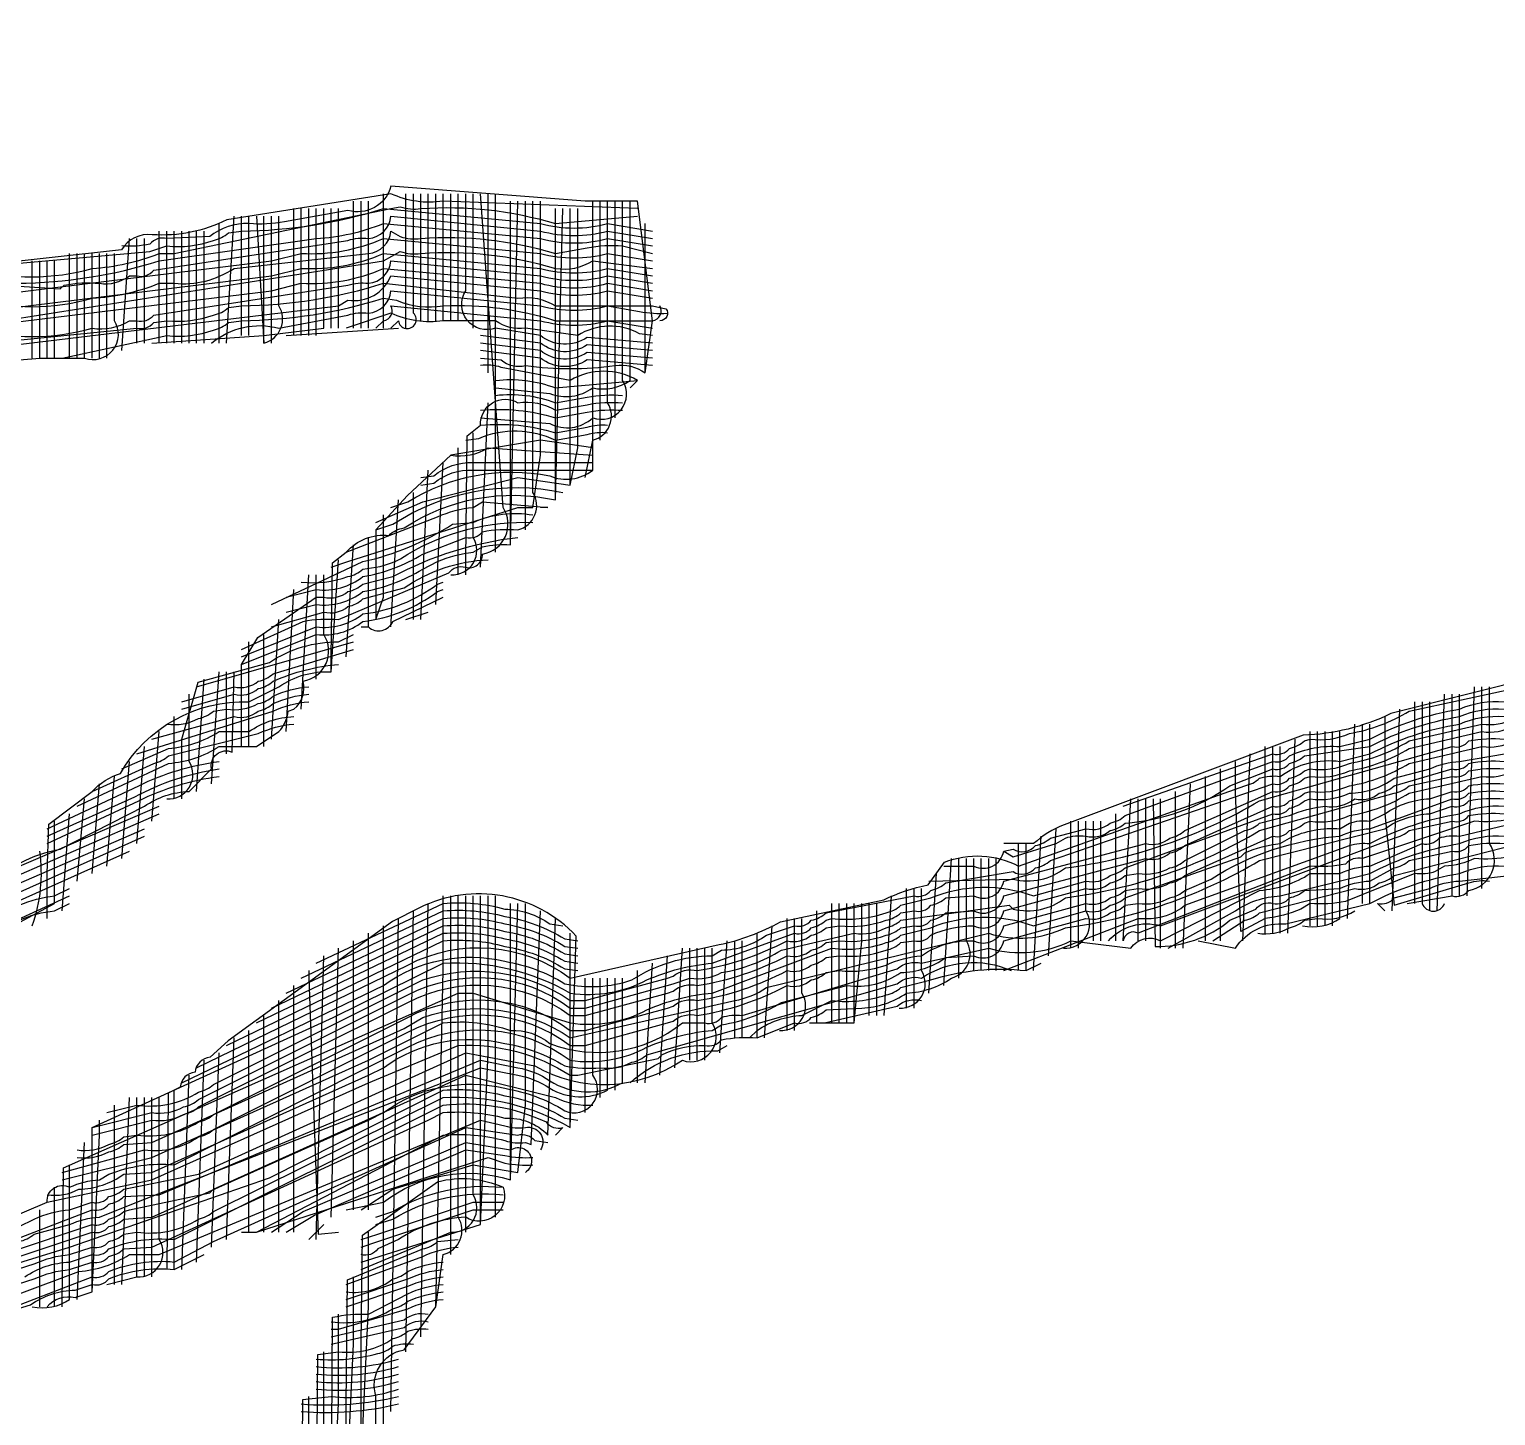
# Model space of a CAD drawing. Header units: millimetres. Extents: x 127 to 2034, y 513 to 812.
# Drawn here: x 1884.993 to 1888.917, y 528.279 to 531.99 of the extents above; entities that cross this region are included whole.
import ezdxf

# ---------------------------------------------------------------- set-up
doc = ezdxf.new("R2010")
doc.units = ezdxf.units.MM

# ---------------------------------------------------------------- blocks, each defined once
blk = doc.blocks.new('slj1')
at = {"color": 7, "linetype": 'Continuous'}
for points in [[(7.31, 3.56), (7.1375, 3.5225, -0.113888), (7.11, 3.52), (7.01, 3.47), (7, 3.3), (7, 3.15, 0.182154), (7.13, 3.15, -0.293702), (7.1525, 3.1425, 0.144489), (7.32, 3.13, 0.136088), (7.4025, 3.1575), (7.43, 3.16, 0.535184), (7.44, 3.18), (7.48, 3.17), (7.99, 3.25), (8.0125, 3.2625, 0.113888), (8.04, 3.26, -0.091812), (8.22, 3.24, 0.182402), (8.27, 3.25), (8.35, 3.24)], [(7.44, 3.2, 0.140996), (7.6, 3.2, 0.080249), (7.69, 3.22), (7.71, 3.22, 0.173863), (7.79, 3.24), (7.97, 3.26, 0.365513), (8, 3.29), (8.0125, 3.2825, 0.113888), (8.04, 3.28, -0.091812), (8.22, 3.26), (8.2625, 3.2675, -0.071068), (8.31, 3.27), (8.35, 3.26)], [(8.33, 3.32), (8.07, 3.33, -0.148998), (8, 3.34), (7.7806, 3.3051, -0.134134), (7.6806, 3.2851, 0.291784), (7.6394, 3.2649), (7.4375, 3.2425), (7.2325, 3.2025), (7.17, 3.22, -0.293702), (7.1475, 3.2275, 0.071068), (7.1, 3.23), (7.18, 3.21, 0.101873), (7.22, 3.2), (7.35, 3.2, -0.217668), (7.4525, 3.2225, 0.071068), (7.5, 3.22, 0.073187), (7.69, 3.25), (7.9, 3.28, 0.080249), (7.99, 3.3), (8.2, 3.28, 0.133054), (8.29, 3.28), (8.35, 3.27)], [(8.12, 3.12), (8.1475, 3.1175, 0.24085), (8.18, 3.11, 0.068902), (8.3, 3.11, -0.20335), (8.34, 3.1), (8.35, 3.17), (8.33, 3.33), (8.26, 3.33), (8, 3.35, -0.423335), (7.9425, 3.3175), (7.8575, 3.3025, -0.071068), (7.81, 3.3, 0.185996), (7.7575, 3.2825), (7.7, 3.28, 0.293702), (7.6775, 3.2725, -0.071068), (7.64, 3.27)], [(7.8, 2.73), (7.8825, 2.7675, -0.071068), (7.93, 2.77), (8.0775, 2.8325, -0.312376), (8.1, 2.84, 0.504798), (8.1225, 2.8575, 0.542165), (8.15, 2.92), (8.12, 3.34)], [(8, 3.16), (8.01, 3.17, 1.432919), (8.03, 3.18), (8.03, 3.34)], [(8.35, 3.14), (8.2625, 3.1475, -0.328126), (8.2, 3.15), (8.14, 3.16, -0.716283), (8.1, 3.21), (8.1, 3.34)], [(6.98, 3.2), (7.14, 3.21, 0.101873), (7.18, 3.2), (7.21, 3.19, -0.293702), (7.2325, 3.1825, 0.239566), (7.29, 3.19), (7.3, 3.19), (7.4375, 3.2225), (7.44, 3.24, 0.140996), (7.6, 3.24, 0.080249), (7.69, 3.26), (7.71, 3.26), (8, 3.32), (8.0125, 3.3225, 0.113888), (8.04, 3.32, -0.091812), (8.22, 3.3), (8.33, 3.31)], [(7.08, 3.09), (7.08, 3.18, 0.505171), (7.06, 3.22), (7.0825, 3.2375), (7.1525, 3.2425), (7.1912, 3.2247, 0.236949), (7.4012, 3.2453), (7.4525, 3.2425), (7.6775, 3.2625), (7.7, 3.27, 0.113888), (7.7625, 3.2775, 0.133918), (7.7825, 3.2875), (7.8, 3.29, 0.073187), (7.99, 3.32), (8.2, 3.3, 0.133054), (8.29, 3.3), (8.35, 3.29)], [(7.86, 2.8), (7.9, 2.81, 0.200551), (7.9625, 2.8275, 0.098524), (8.0425, 2.8575), (8.1, 2.88, 0.293702), (8.1225, 2.8875, -0.071068), (8.17, 2.89, 0.506738), (8.19, 2.94), (8.19, 3.33)], [(7.86, 2.78), (7.9, 2.79, 0.200551), (7.9625, 2.8075, 0.098524), (8.0425, 2.8375), (8.0625, 2.8475, -0.083886), (8.11, 2.86), (8.1225, 2.8675, -0.071068), (8.16, 2.87), (8.17, 3.33)], [(7.92, 2.7), (7.92, 2.72), (7.922, 2.846), (7.94, 2.86, -0.24397), (7.9975, 2.8825, -0.171293), (8.0175, 2.8925, -0.204136), (8.22, 2.93), (8.23, 3.32)], [(8, 2.92), (8.0225, 2.9275, -0.189125), (8.2125, 2.9625, 0.280069), (8.27, 2.97), (8.27, 3.33)], [(8.12, 3.04), (8.2125, 3.0325, 0.320591), (8.27, 3.04, 0.716283), (8.31, 3.09), (8.31, 3.33)], [(8.14, 3.08), (8.2125, 3.0725, 0.252577), (8.27, 3.08, 0.205258), (8.32, 3.09), (8.32, 3.33)], [(8.26, 2.96), (8.27, 3.01, 0.506738), (8.29, 3.06), (8.29, 3.33)], [(6.98, 3.18), (7.1475, 3.1875, 0.1732), (7.37, 3.18, -0.141676), (7.43, 3.2, 0.535184), (7.44, 3.22), (7.5575, 3.2125), (7.5625, 3.2175, -0.071068), (7.61, 3.22, 0.20335), (7.65, 3.23), (7.66, 3.23, 0.293702), (7.6825, 3.2375), (7.9425, 3.2775, -0.113888), (7.97, 3.28, 0.365513), (8, 3.31), (8.2, 3.29, 0.133054), (8.29, 3.29), (8.35, 3.28)], [(7.82, 3.31), (7.83, 3.14, 0.506738), (7.85, 3.19), (7.85, 3.31)], [(6.98, 3.19), (7.1025, 3.1975, -0.342957), (7.16, 3.19), (7.1875, 3.1875, 0.194524), (7.31, 3.18, 0.136717), (7.41, 3.21), (7.4525, 3.2025), (7.84, 3.25), (7.88, 3.26, 0.11832), (7.99, 3.28), (8.2, 3.26, 0.133054), (8.29, 3.26), (8.35, 3.25)], [(6.98, 3.17), (7.1025, 3.1775, -0.396886), (7.16, 3.17), (7.1875, 3.1675, 0.194524), (7.31, 3.16, 0.136717), (7.41, 3.19), (7.4525, 3.1825), (7.84, 3.23), (7.88, 3.24, 0.11832), (7.99, 3.26), (8.2, 3.24, 0.133054), (8.29, 3.24), (8.35, 3.23)], [(7.15, 3.27), (7.0425, 3.2375), (7.03, 3.22), (7.04, 3.21), (7.05, 3.11), (7.07, 3.11, -0.14078), (7.24, 3.09), (7.29, 3.1), (7.53, 3.12), (7.59, 3.12, 0.716283), (7.63, 3.17), (7.63, 3.26)], [(7, 3.15), (7.1025, 3.1575, -0.266957), (7.16, 3.15), (7.1875, 3.1475, 0.194524), (7.31, 3.14, 0.136717), (7.41, 3.17), (7.4525, 3.1625), (7.84, 3.21), (7.88, 3.22, 0.11832), (7.99, 3.24), (8.2, 3.22, 0.133054), (8.29, 3.22), (8.35, 3.21)], [(7.02, 3.12), (7.14, 3.13, 0.176262), (7.37, 3.12, -0.141676), (7.43, 3.14, 0.535184), (7.44, 3.16, 0.140996), (7.6, 3.16, 0.182402), (7.65, 3.17), (7.66, 3.17, 0.293702), (7.6825, 3.1775), (7.9425, 3.2175, -0.113888), (7.97, 3.22, 0.365513), (8, 3.25), (8.2, 3.23, 0.133054), (8.29, 3.23), (8.35, 3.22)], [(7.02, 3.13), (7.0975, 3.1325, -0.328126), (7.16, 3.13), (7.1875, 3.1275, 0.119443), (7.32, 3.12, 0.136088), (7.4025, 3.1475, -0.247), (7.46, 3.14), (7.66, 3.16, 0.293702), (7.6825, 3.1675), (7.7, 3.17, 0.113888), (7.7625, 3.1775, 0.133918), (7.7825, 3.1875), (7.8, 3.19, 0.073187), (7.99, 3.22), (8.17, 3.2, -0.182402), (8.22, 3.19), (8.35, 3.19), (8.368, 3.186, -0.641698), (8.36, 3.17)], [(7.36, 3.09), (7.41, 3.12, 0.576553), (7.44, 3.14), (7.4525, 3.1325), (7.93, 3.19), (7.9425, 3.1975, 0.347841), (8, 3.23), (8.2, 3.21, 0.133054), (8.29, 3.21), (8.35, 3.2)], [(7.56, 3.12), (7.7, 3.15, 0.113888), (7.7625, 3.1575, 0.133918), (7.7825, 3.1675), (7.8, 3.17, 0.073187), (7.99, 3.2), (8.0075, 3.1975, 0.150256), (8.07, 3.19, -0.088857), (8.22, 3.17), (8.35, 3.17, 0.535184), (8.36, 3.19)], [(7.76, 3.14, -0.243844), (7.85, 3.16), (7.9425, 3.1775, -0.113888), (7.97, 3.18, 0.365513), (8, 3.21), (8.2, 3.19, 0.133054), (8.29, 3.19), (8.3325, 3.1825, 0.071068), (8.37, 3.18)], [(8.35, 3.15), (8.3325, 3.1525, 0.277542), (8.25, 3.15), (8.18, 3.16, -0.20335), (8.14, 3.17), (8.07, 3.17, -0.148998), (8, 3.18), (7.94, 3.16)], [(7.98, 3.16), (7.99, 3.17, 0.535184), (8, 3.19), (8.2, 3.17, 0.133054), (8.29, 3.17), (8.35, 3.16)], [(8.35, 3.13), (8.2625, 3.1375, -0.328126), (8.2, 3.14), (8.12, 3.15)], [(8.35, 3.12), (8.2625, 3.1275, -0.328126), (8.2, 3.13), (8.12, 3.14)], [(8.35, 3.11), (8.2625, 3.1175, -0.328126), (8.2, 3.12), (8.12, 3.13)], [(8.32, 3.08), (8.33, 3.09, 0.274368), (8.24, 3.09), (8.1475, 3.1075, 0.113888), (8.12, 3.11)], [(8.14, 3.09, -0.123106), (8.22, 3.08), (8.33, 3.09)], [(8.1, 2.83), (8.1, 2.85), (8.102, 3.016), (8.12, 3.03, -0.606889), (8.17, 3.06, -0.182402), (8.22, 3.05), (8.2625, 3.0575, -0.071068), (8.31, 3.06)], [(8.14, 3.07, -0.123106), (8.22, 3.06), (8.2625, 3.0675, -0.071068), (8.31, 3.07)], [(8.12, 3.05, -0.09902), (8.22, 3.04), (8.2625, 3.0475, -0.071068), (8.31, 3.05)], [(8.1, 3.01), (8.1175, 3.0125, -0.218427), (8.22, 3.01), (8.2625, 3.0175, -0.113888), (8.29, 3.02)], [(8.12, 3.03, -0.09902), (8.22, 3.02), (8.2625, 3.0275, -0.113888), (8.29, 3.03)], [(8.08, 2.83, 0.611936), (8.11, 2.88), (8.11, 3.02)], [(8.08, 2.99, 0.182402), (8.13, 3), (8.27, 2.99)], [(8.04, 2.96), (8.0575, 2.9625, -0.187601), (8.11, 2.98), (8.27, 2.98)], [(8.04, 2.95), (8.0575, 2.9525, -0.187601), (8.11, 2.97), (8.27, 2.97)], [(7.98, 2.89), (8.0025, 2.8975, -0.200068), (8.23, 2.94)], [(7.94, 2.86), (8.0625, 2.9075, -0.083886), (8.11, 2.92), (8.1225, 2.9275), (8.21, 2.92), (8.2, 2.92)], [(7.84, 2.79), (7.9625, 2.8475, 0.087727), (8.0825, 2.8975), (8.11, 2.9, -0.149404), (8.19, 2.91)], [(7.88, 2.82, 0.113888), (7.9425, 2.8275, 0.133918), (7.9625, 2.8375), (7.98, 2.84, 0.110918), (8.0225, 2.8575, -0.143957), (8.19, 2.9)], [(7.8, 2.6), (7.8, 2.71), (7.822, 2.746), (7.9, 2.8), (7.91, 2.8, 0.24085), (7.9425, 2.8075, 0.133918), (7.9625, 2.8175), (8.0025, 2.8275, -0.093655), (8.17, 2.88)], [(7.54, 2.37), (7.54, 2.43), (7.542, 2.496), (7.6, 2.54, -0.123106), (7.638, 2.564, -0.277717), (7.81, 2.66), (7.85, 2.68, -0.165075), (7.92, 2.7), (7.93, 2.85)], [(7.84, 2.76), (7.91, 2.78, 0.24085), (7.9425, 2.7875, 0.133918), (7.9625, 2.7975), (8.0175, 2.8125, -0.139064), (8.13, 2.85)], [(7.58, 2.52), (7.7025, 2.5775, 0.1271), (7.77, 2.6), (7.81, 2.6), (7.82, 2.6), (7.85, 2.62, 0.163923), (7.8625, 2.6475), (7.87, 2.65, 0.291947), (7.8825, 2.6875, 0.542165), (7.91, 2.75), (7.91, 2.83)], [(8.96, 2.34, -0.285009), (9.03, 2.36), (9.3425, 2.4775, 0.133918), (9.3625, 2.4875), (9.42, 2.5, 0.293702), (9.4425, 2.5075, -0.071068), (9.49, 2.51)], [(9.5388, 2.6947), (9.338, 2.644, -0.104753), (9.2208, 2.6151), (8.9008, 2.4951, 0.093661), (8.86, 2.47), (8.82, 2.47)], [(8.98, 2.52), (9.18, 2.59, 0.293702), (9.2025, 2.5975, 0.133918), (9.2225, 2.6075), (9.23, 2.61, 0.142225), (9.2825, 2.6175, 0.098524), (9.3625, 2.6475), (9.5025, 2.6775, -0.113888), (9.53, 2.68), (9.6, 2.71, 0.293702), (9.6225, 2.7175, -0.071068), (9.67, 2.72), (9.7175, 2.7325, -0.187601), (9.77, 2.75), (9.8, 2.76, 0.293702), (9.8225, 2.7675, -0.113888), (9.85, 2.77), (9.9175, 2.7925, -0.24085), (9.95, 2.8), (9.9625, 2.8075, -0.113888), (9.99, 2.81, -0.141676), (10.05, 2.83)], [(9.1, 2.34), (9.1425, 2.3675, 0.133918), (9.1625, 2.3775), (9.29, 2.41, 0.24085), (9.3225, 2.4175, 0.133918), (9.3425, 2.4275), (9.51, 2.47, 0.24085), (9.5425, 2.4775, 0.133918), (9.5625, 2.4875), (9.69, 2.52, 0.24085), (9.7225, 2.5275, 0.133918), (9.7425, 2.5375), (9.98, 2.6, 0.293702), (10.0025, 2.6075, 0.133918), (10.0225, 2.6175, 0.400658), (10.04, 2.67), (10.04, 2.84)], [(7.56, 2.02), (7.68, 2.05), (7.97, 2.18), (8.07, 2.23, -0.113888), (8.16, 2.22, -0.185996), (8.2125, 2.2025, 0.265237), (8.39, 2.23), (8.42, 2.23, 0.293702), (8.4425, 2.2375, -0.113888), (8.47, 2.24), (8.6775, 2.3025, -0.24085), (8.71, 2.31), (8.8, 2.33, 0.18681), (8.91, 2.34), (8.99, 2.33, -0.377348), (9.03, 2.34), (9.1625, 2.4075, 0.1271), (9.23, 2.43), (9.27, 2.43, -0.101873), (9.31, 2.44), (9.38, 2.47, 0.293702), (9.4025, 2.4775, -0.113888), (9.43, 2.48), (9.5025, 2.4975, -0.113888)], [(7.8, 2.72), (7.9, 2.76, 0.200551), (7.9625, 2.7775, 0.133598), (8.0625, 2.8175), (8.07, 2.82)], [(7.8, 2.71), (7.9, 2.75, 0.200551), (7.9625, 2.7675, 0.133598), (8.0625, 2.8075), (8.07, 2.81)], [(8.74, 2.44), (8.78, 2.44, 0.505171), (8.82, 2.46), (8.8325, 2.4525), (8.89, 2.47), (8.9025, 2.4775, -0.113888), (8.93, 2.48, 0.24085), (8.9625, 2.4875, 0.133918), (8.9825, 2.4975, 0.136365), (9.1225, 2.5475), (9.18, 2.57, 0.293702), (9.2025, 2.5775, 0.133918), (9.2225, 2.5875), (9.31, 2.6, -0.081967), (9.43, 2.64, -0.128288), (9.49, 2.65)], [(8.82, 2.46), (8.8325, 2.4625, 0.364842), (8.8625, 2.4675, 0.133918), (8.8825, 2.4775), (8.93, 2.49, 0.24085), (8.9625, 2.4975, 0.133918), (8.9825, 2.5075), (9.18, 2.58, 0.293702), (9.2025, 2.5875, -0.128288), (9.27, 2.6), (9.31, 2.61, -0.081967), (9.43, 2.65, -0.128288), (9.49, 2.66)], [(7.72, 2.15), (7.99, 2.28, -0.220895), (8.1525, 2.3125, -0.098524), (8.2325, 2.2825, 0.134024), (8.3225, 2.2875, -0.143493), (8.43, 2.32), (8.4425, 2.3275, 0.150368), (8.5025, 2.3475), (8.54, 2.36, 0.293702), (8.5625, 2.3675, 0.133918), (8.5825, 2.3775), (8.7, 2.4, 0.293702), (8.7225, 2.4075, 0.133918), (8.7425, 2.4175), (8.8325, 2.4325, 0.364842), (8.8625, 2.4375, 0.133918), (8.8825, 2.4475), (9.18, 2.55, 0.293702), (9.2025, 2.5575, 0.133918), (9.2225, 2.5675), (9.23, 2.57, 0.142225), (9.2825, 2.5775, 0.098524), (9.3625, 2.6075), (9.46, 2.63, 0.162278), (9.5025, 2.6375, 0.150368)], [(7.74, 2.17), (8.0225, 2.3075, -0.288097), (8.24, 2.29), (8.4392, 2.3349, 0.076464), (8.5212, 2.3653), (8.6594, 2.3949, -0.063013), (8.7188, 2.4147), (8.7406, 2.4451, -0.216718), (8.84, 2.44), (9.1425, 2.5475, 0.133918), (9.1625, 2.5575, -0.113888), (9.19, 2.56, -0.197586), (9.27, 2.58), (9.31, 2.59, -0.081967), (9.43, 2.63, -0.128288), (9.49, 2.64)], [(7.96, 2.76), (7.97, 2.76, 0.515057), (8.0025, 2.7675), (8.07, 2.8)], [(7.6, 1.87), (7.6, 2.09), (7.9225, 2.2375), (8.07, 2.31, -0.145951), (8.24, 2.27, 0.160133), (8.3425, 2.2875, -0.082673), (8.43, 2.31), (8.54, 2.35, 0.293702), (8.5625, 2.3575, 0.133918), (8.5825, 2.3675), (8.59, 2.37, 0.113888), (8.6625, 2.3775, 0.133918), (8.6825, 2.3875), (8.7225, 2.3975, -0.187351), (8.86, 2.4), (8.93, 2.42, 0.24085), (8.9625, 2.4275, 0.133918), (8.9825, 2.4375), (9.18, 2.51, 0.293702), (9.2025, 2.5175, 0.133918), (9.2225, 2.5275), (9.23, 2.53, 0.142225), (9.2825, 2.5375, 0.150368), (9.3425, 2.5575), (9.39, 2.57, -0.101873), (9.43, 2.58), (9.49, 2.59, -0.101873)], [(7.62, 2.11), (7.66, 2.12, 0.176819), (7.7425, 2.1375, 0.133918), (7.7625, 2.1475), (8.0425, 2.2875, -0.236701), (8.24, 2.26), (8.26, 2.26), (8.37, 2.29), (8.3775, 2.2925, -0.24085), (8.41, 2.3, 0.081967), (8.53, 2.34, 0.24085), (8.5625, 2.3475, 0.133918), (8.5825, 2.3575), (8.6, 2.36, 0.113888), (8.6625, 2.3675, 0.133918), (8.6825, 2.3775), (8.7, 2.38, 0.293702), (8.7225, 2.3875, 0.133918), (8.7425, 2.3975), (8.78, 2.4, 0.505171), (8.82, 2.42), (9.01, 2.47, 0.24085), (9.0425, 2.4775, 0.133918), (9.0625, 2.4875), (9.18, 2.54, 0.293702), (9.2025, 2.5475, 0.133918), (9.2225, 2.5575), (9.23, 2.56, 0.142225), (9.2825, 2.5675, 0.098524), (9.3625, 2.5975), (9.46, 2.62, 0.162278), (9.5025, 2.6275, 0.150368)], [(8.72, 2.42), (8.8325, 2.4225, 0.228619), (8.9025, 2.4375, 0.1019), (9.1625, 2.5275), (9.42, 2.6, 0.293702), (9.4425, 2.6075, -0.071068), (9.49, 2.61), (9.5775, 2.6425, -0.24085), (9.61, 2.65), (9.6225, 2.6575, -0.071068), (9.67, 2.66), (9.7225, 2.6775, -0.083886), (9.77, 2.69), (9.7825, 2.6975, -0.113888), (9.81, 2.7), (9.85, 2.71, -0.101873), (9.89, 2.72), (9.9025, 2.7275, -0.083886), (9.95, 2.74), (9.98, 2.75, 0.293702), (10.0025, 2.7575, 0.133918), (10.0225, 2.7675), (10.06, 2.76, 0.125644), (10.11, 2.75)], [(7.6, 2.08), (7.68, 2.1, 0.162278), (7.7225, 2.1075, 0.133918), (7.7425, 2.1175), (8.0225, 2.2575, -0.288097), (8.24, 2.24), (8.26, 2.24), (8.37, 2.27), (8.3775, 2.2725, -0.24085), (8.41, 2.28, 0.081967), (8.53, 2.32, 0.24085), (8.5625, 2.3275, 0.133918), (8.5825, 2.3375), (8.6, 2.34, 0.113888), (8.6625, 2.3475, 0.133918), (8.6825, 2.3575), (8.7, 2.36, 0.293702), (8.7225, 2.3675, 0.133918), (8.7425, 2.3775), (8.78, 2.38, 0.505171), (8.82, 2.4), (9.01, 2.45, 0.24085), (9.0425, 2.4575, 0.133918), (9.0625, 2.4675), (9.18, 2.52, 0.293702), (9.2025, 2.5275, 0.133918), (9.2225, 2.5375), (9.23, 2.54, 0.142225), (9.2825, 2.5475, 0.098524), (9.3625, 2.5775), (9.46, 2.6, 0.162278), (9.5025, 2.6075, 0.1271)], [(7.72, 2.53), (7.72, 2.61), (7.742, 2.686), (7.8375, 2.7125, -0.152519), (7.93, 2.74), (7.95, 2.75)], [(7.58, 2.06, 0.162278), (7.6225, 2.0675, 0.133918), (7.6425, 2.0775), (7.66, 2.08, 0.176819), (7.7425, 2.0975, 0.133918), (7.7625, 2.1075), (8.0225, 2.2375, -0.288097), (8.24, 2.22), (8.26, 2.22), (8.37, 2.25), (8.3775, 2.2525, -0.24085), (8.41, 2.26, 0.081967), (8.53, 2.3, 0.24085), (8.5625, 2.3075, 0.133918), (8.5825, 2.3175), (8.6, 2.32, 0.113888), (8.6625, 2.3275, 0.133918), (8.6825, 2.3375), (8.7, 2.34, 0.293702), (8.7225, 2.3475, -0.110696), (8.78, 2.36, 0.505171), (8.82, 2.38), (8.93, 2.41, 0.24085), (8.9625, 2.4175, 0.133918), (8.9825, 2.4275), (9, 2.43, 0.162278), (9.0425, 2.4375, 0.133918), (9.0625, 2.4475), (9.1425, 2.4875, 0.133918), (9.1625, 2.4975), (9.2025, 2.5075, -0.083886), (9.25, 2.52, 0.20335), (9.29, 2.53, 0.24085), (9.3225, 2.5375, 0.133918), (9.3425, 2.5475), (9.42, 2.57, 0.293702), (9.4425, 2.5775, -0.071068), (9.49, 2.58)], [(7.6, 2.09), (7.68, 2.11, 0.162278), (7.7225, 2.1175, 0.133918), (7.7425, 2.1275), (8.0225, 2.2675, -0.288097), (8.24, 2.25), (8.26, 2.25), (8.3775, 2.2825), (8.4, 2.29, 0.162278), (8.4425, 2.2975, 0.098524), (8.5225, 2.3275), (8.62, 2.35, 0.162278), (8.6625, 2.3575, 0.133918), (8.6825, 2.3675), (8.8275, 2.3875), (8.8325, 2.3825, 0.228619), (8.9025, 2.3975, 0.1019), (9.1625, 2.4875), (9.3425, 2.5375, 0.133918), (9.3625, 2.5475), (9.42, 2.56, 0.293702), (9.4425, 2.5675, -0.071068), (9.49, 2.57)], [(7.72, 2.66), (7.79, 2.68, 0.24085), (7.8225, 2.6875, 0.133918), (7.8425, 2.6975), (7.95, 2.73)], [(9.08, 2.34), (9.13, 2.33, -0.281451), (9.1975, 2.3625), (9.31, 2.39, -0.081967), (9.43, 2.43, -0.128288), (9.49, 2.44), (9.5625, 2.4675, 0.133918), (9.5825, 2.4775), (9.6, 2.48, 0.293702), (9.6225, 2.4875, -0.071068), (9.66, 2.49), (9.67, 2.73)], [(9.71, 2.74), (9.71, 2.51, -0.535184), (9.69, 2.5, 0.113888), (9.6175, 2.4925, 0.098524), (9.5375, 2.4625), (9.52, 2.46, 0.293702), (9.4975, 2.4525, -0.071068), (9.45, 2.45, -0.101873), (9.41, 2.44), (9.3975, 2.4325, -0.113888), (9.37, 2.43), (9.2775, 2.3925, -0.071068), (9.23, 2.39), (9.2175, 2.3825, -0.083886), (9.17, 2.37), (9.1375, 2.3525), (9.13, 2.54), (9.13, 2.58)], [(7.56, 2.03), (7.67, 2.06, 0.184416), (7.7425, 2.0775, 0.133918), (7.7625, 2.0875), (8.0225, 2.2175, -0.288097), (8.24, 2.2), (8.26, 2.2), (8.37, 2.23), (8.3775, 2.2325, -0.24085), (8.41, 2.24, 0.081967), (8.53, 2.28, 0.24085), (8.5625, 2.2875, 0.133918), (8.5825, 2.2975), (8.6, 2.3, 0.113888), (8.6625, 2.3075, -0.083886), (8.71, 2.32, -0.165075), (8.78, 2.34, 0.505171), (8.82, 2.36), (8.93, 2.39, 0.24085), (8.9625, 2.3975, 0.133918), (8.9825, 2.4075), (9, 2.41, 0.162278), (9.0425, 2.4175, 0.133918), (9.0625, 2.4275), (9.18, 2.48, 0.293702), (9.2025, 2.4875, 0.133918), (9.2225, 2.4975), (9.23, 2.5, 0.142225), (9.2825, 2.5075, 0.098524), (9.3625, 2.5375), (9.46, 2.56, 0.162278), (9.5025, 2.5675, 0.150368)], [(7.56, 1.85), (7.562, 2.036), (8.09, 2.27), (8.11, 2.27), (8.2325, 2.2325), (8.24, 2.23, 0.160133), (8.3425, 2.2475, -0.082673), (8.43, 2.27), (8.59, 2.33, 0.113888), (8.6625, 2.3375, 0.133918), (8.6825, 2.3475), (8.7225, 2.3575, -0.187351), (8.86, 2.36), (8.93, 2.38, 0.24085), (8.9625, 2.3875, 0.133918), (8.9825, 2.3975), (9.1375, 2.4525), (9.1425, 2.4575, -0.083886), (9.19, 2.47), (9.2025, 2.4775, -0.128288), (9.27, 2.49), (9.2825, 2.4975, -0.113888), (9.31, 2.5), (9.33, 2.51, -0.141676), (9.39, 2.53), (9.42, 2.54, 0.293702), (9.4425, 2.5475, -0.071068), (9.49, 2.55)], [(7.72, 2.65), (7.79, 2.67, 0.24085), (7.8225, 2.6775, 0.133918), (7.8425, 2.6875, -0.082673), (7.93, 2.71)], [(7.342, 1.906), (7.54, 1.99, -0.598932), (7.57, 2.01, -0.101873), (7.61, 2.02), (7.6225, 2.0275, -0.122118), (7.71, 2.04), (8.0225, 2.1975, -0.288097), (8.24, 2.18, 0.160133), (8.3425, 2.1975, -0.082673), (8.43, 2.22), (8.4425, 2.2275, 0.098524), (8.5225, 2.2575), (8.61, 2.28, 0.184416), (8.6825, 2.2975, 0.150368), (8.7425, 2.3175), (8.78, 2.32, 0.505171), (8.82, 2.34), (8.93, 2.37, 0.24085), (8.9625, 2.3775, 0.133918), (8.9825, 2.3875), (9, 2.39, 0.162278), (9.0425, 2.3975, 0.133918), (9.0625, 2.4075), (9.0975, 2.4225, -0.123977), (9.27, 2.48, -0.101873), (9.31, 2.49), (9.42, 2.53, 0.293702), (9.4425, 2.5375, -0.071068), (9.49, 2.54)], [(7.22, 2.14), (7.22, 2.24), (7.302, 2.296), (7.38, 2.35, -0.087559), (7.438, 2.384), (7.46, 2.41, -0.16379), (7.5575, 2.4625), (7.67, 2.52, -0.141676), (7.73, 2.54), (7.76, 2.57, -0.618072), (7.7875, 2.5925), (7.79, 2.7)], [(7.58, 2.05, 0.162278), (7.6225, 2.0575, 0.133918), (7.6425, 2.0675), (7.68, 2.07), (8.0175, 2.2225), (8.0425, 2.2375, -0.236701), (8.24, 2.21), (8.46, 2.26, 0.110918), (8.5025, 2.2775), (8.8, 2.35, 0.19241), (8.9025, 2.3575, 0.1019), (9.1625, 2.4475), (9.33, 2.49, -0.141676), (9.39, 2.51), (9.42, 2.52, 0.293702), (9.4425, 2.5275, -0.071068), (9.49, 2.53)], [(9.33, 2.38), (9.32, 2.39, 0.293702), (9.3425, 2.3975), (9.39, 2.41, -0.101873), (9.43, 2.42), (9.52, 2.43), (9.53, 2.6), (9.53, 2.69)], [(7.68, 2.61), (7.79, 2.64, 0.24085), (7.8225, 2.6475, 0.133918), (7.8425, 2.6575, -0.083886), (7.89, 2.67)], [(7.7, 2.63, 0.162278), (7.7425, 2.6375, 0.133918), (7.7625, 2.6475), (7.78, 2.65, 0.162278), (7.8225, 2.6575, 0.133918), (7.8425, 2.6675, -0.083886), (7.89, 2.68)], [(7.7, 2.53, 0.611936), (7.73, 2.58), (7.73, 2.67)], [(8.82, 2.3), (9, 2.37), (9.01, 2.37, 0.185996), (9.0625, 2.3875), (9.2825, 2.4675, -0.113888), (9.31, 2.47, -0.081967), (9.43, 2.51, -0.128288), (9.49, 2.52), (9.6, 2.56, 0.293702), (9.6225, 2.5675, -0.071068), (9.67, 2.57), (9.76, 2.6, 0.293702), (9.7825, 2.6075, -0.113888), (9.81, 2.61), (9.98, 2.66, 0.293702), (10.0025, 2.6675, 0.133918), (10.0225, 2.6775, -0.283371), (10.0525, 2.6725, -0.133918), (10.0725, 2.6625), (10.09, 2.66)], [(9.36, 2.39), (9.42, 2.4, 0.293702), (9.4425, 2.4075, 0.542165), (9.47, 2.47), (9.47, 2.68)], [(7.66, 2.59), (7.8425, 2.6475, -0.083886), (7.89, 2.66)], [(10.06, 2.64), (10.06, 2.65), (10.0525, 2.6525), (9.9025, 2.6175), (9.88, 2.61, 0.293702), (9.8575, 2.6025, -0.113888), (9.83, 2.6), (9.7375, 2.5725, -0.083886), (9.69, 2.56), (9.6775, 2.5525, -0.071068), (9.63, 2.55), (9.5575, 2.5225, -0.083886), (9.51, 2.51), (9.4975, 2.5025, -0.071068), (9.45, 2.5), (9.3, 2.45, 0.293702), (9.2775, 2.4425, -0.071068), (9.23, 2.44), (9, 2.35, 0.535184), (8.98, 2.34), (8.99, 2.53)], [(9.38, 2.66), (9.38, 2.39, 0.696013), (9.41, 2.39)], [(7.6, 2.54), (7.6825, 2.5775, 0.133918), (7.7025, 2.5875), (7.8225, 2.6175, -0.083886), (7.87, 2.63)], [(7.64, 2.57), (7.7025, 2.5975, 0.1271), (7.77, 2.62), (7.81, 2.62, -0.141676), (7.87, 2.64)], [(9.02, 2.53), (9.0225, 2.3325, 0.181484), (9.1225, 2.3675), (9.1575, 2.3825, -0.312376), (9.18, 2.39, 0.293702), (9.2025, 2.3975, 0.133918), (9.2225, 2.4075), (9.27, 2.41, -0.101873), (9.31, 2.42), (9.3425, 2.4375, 0.133918), (9.3625, 2.4475), (9.42, 2.46, 0.293702), (9.4425, 2.4675, -0.071068), (9.49, 2.47), (9.53, 2.48, -0.07641), (9.71, 2.53), (9.76, 2.55, 0.293702), (9.7825, 2.5575, -0.113888), (9.81, 2.56), (9.9625, 2.6075, 0.150368), (10.0225, 2.6275, -0.113888), (10.05, 2.63)], [(9.04, 2.33), (9.13, 2.38, -0.141676), (9.19, 2.4), (9.31, 2.43, -0.081967), (9.43, 2.47, -0.128288), (9.49, 2.48), (9.6, 2.52, 0.293702), (9.6225, 2.5275, -0.071068), (9.67, 2.53), (9.7225, 2.5475, 0.133918), (9.7425, 2.5575), (9.76, 2.56, 0.293702), (9.7825, 2.5675, -0.113888), (9.81, 2.57), (9.85, 2.58, -0.101873), (9.89, 2.59), (9.9625, 2.6175, -0.113888), (9.99, 2.62), (10.03, 2.64, -1.220827), (10.04, 2.62)], [(9.33, 2.64), (9.33, 2.51), (9.3425, 2.3875), (9.4425, 2.4175, -0.113888), (9.47, 2.42)], [(9.22, 2.36, 0.205258), (9.27, 2.37), (9.27, 2.62)], [(7.54, 2.49), (7.6625, 2.5475, -0.079867), (7.77, 2.58)], [(7.54, 2.48), (7.6575, 2.5325, -0.091936), (7.77, 2.57)], [(7.54, 2.47), (7.6625, 2.5275, -0.079867), (7.77, 2.56)], [(7.1, 2.09), (7.12, 2.16, -0.123106), (7.158, 2.184), (7.16, 2.19, -0.173447), (7.2375, 2.2225, -0.171293), (7.2575, 2.2325), (7.3225, 2.2675), (7.55, 2.39), (7.55, 2.5)], [(8.9, 2.33, 0.611936), (8.93, 2.38), (8.93, 2.5)], [(7.52, 2.36, 0.123106), (7.53, 2.46)], [(7.54, 1.99), (7.68, 2.02), (7.97, 2.15), (8.09, 2.2, -0.155708), (8.24, 2.16), (8.25, 2.16), (8.3575, 2.1825), (8.3625, 2.1875, -0.110696), (8.42, 2.2, 0.293702), (8.4425, 2.2075, -0.071068), (8.49, 2.21), (8.54, 2.23, 0.293702), (8.5625, 2.2375, 0.133918), (8.5825, 2.2475), (8.63, 2.25, 0.141676), (8.69, 2.27, 0.141676), (8.75, 2.29, 0.506738), (8.77, 2.34), (8.77, 2.45)], [(7.3025, 1.8375), (7.5225, 1.9075, -0.083886), (7.57, 1.92), (7.6, 1.93, 0.293702), (7.6225, 1.9375, 0.133918), (7.6425, 1.9475), (7.66, 1.95, 0.176819), (7.7425, 1.9675, 0.133918), (7.7625, 1.9775), (8.07, 2.13, -0.145951), (8.24, 2.09), (8.248, 2.346, 0.33262), (8.038, 2.384), (8.002, 2.366), (7.782, 2.206), (7.758, 2.184, 0.369924), (7.738, 2.164, 0.369924), (7.718, 2.144), (7.702, 2.136), (7.7, 1.9)], [(7.24, 2.26), (7.5025, 2.3875, -0.083886), (7.55, 2.4), (7.57, 2.41)], [(7.96, 1.9), (8.08, 1.95, 0.611936), (8.11, 2), (8.11, 2.4)], [(7.98, 1.68), (7.98, 1.73, -0.453695), (8.0175, 1.7925), (8.06, 1.85), (8.07, 2.3), (8.07, 2.4)], [(8.06, 1.85), (8.07, 1.92, 0.506738), (8.09, 1.97), (8.09, 2.4)], [(8.68, 2.25, 0.611936), (8.71, 2.3), (8.71, 2.41)], [(7.22, 2.23), (7.5025, 2.3675, -0.083886), (7.55, 2.38), (7.57, 2.39)], [(7.82, 1.95), (8.07, 2.08, -0.087559), (8.1525, 2.0725, 0.113888), (8.18, 2.07), (8.1875, 2.0675), (8.2, 2.38)], [(7.88, 2.29), (8.07, 2.38, -0.087559), (8.1525, 2.3725, -0.098524), (8.2325, 2.3425), (8.25, 2.34)], [(7.9, 2.31), (8.07, 2.39, -0.087559), (8.1525, 2.3825, -0.150368), (8.2125, 2.3625), (8.23, 2.36)], [(7.94, 1.98), (7.99, 1.99, -0.246715), (8.16, 2.02), (8.17, 2.39)], [(9.16, 2.35, 0.162278), (9.2025, 2.3575, 0.133918), (9.2225, 2.3675), (9.24, 2.37, 0.182402), (9.29, 2.38)], [(7.3025, 1.8175), (7.5225, 1.8875, -0.083886), (7.57, 1.9), (7.6, 1.91, 0.293702), (7.6225, 1.9175, 0.133918), (7.6425, 1.9275), (7.68, 1.93), (8.05, 2.1), (8.07, 2.11, -0.087559), (8.1525, 2.1025, -0.220738), (8.21, 2.08), (8.22, 2.37)], [(7.84, 2.25), (8.07, 2.36, -0.087559), (8.1525, 2.3525, -0.098524), (8.2325, 2.3225), (8.25, 2.32)], [(7.86, 1.38), (7.86, 1.64, -0.67529), (7.92, 1.68, 0.162278), (7.99, 1.69), (7.99, 2.36)], [(7.86, 2.27), (8.07, 2.37, -0.087559), (8.1525, 2.3625, -0.098524), (8.2325, 2.3325), (8.25, 2.33)], [(8.52, 2.22, 0.611936), (8.55, 2.27), (8.55, 2.37)], [(7.78, 2.2), (8.07, 2.34, -0.087559), (8.1525, 2.3325, -0.098524), (8.2325, 2.3025), (8.25, 2.3)], [(7.82, 2.23), (8.07, 2.35, -0.087559), (8.1525, 2.3425, -0.098524), (8.2325, 2.3125), (8.25, 2.31)], [(7.4, 1.93), (7.43, 1.93, -0.101873), (7.47, 1.94), (7.4825, 1.9475, 0.133918), (7.5025, 1.9575), (7.5225, 1.9675, -0.083886), (7.57, 1.98), (7.6, 1.99, 0.293702), (7.6225, 1.9975, 0.133918), (7.6425, 2.0075), (7.7425, 2.0275), (8.1, 2.19), (8.1925, 2.1725, 0.288471), (8.39, 2.18, 0.716283), (8.43, 2.23), (8.43, 2.33)], [(7.54, 2, 0.162278), (7.5825, 2.0075, 0.150368), (7.6425, 2.0275), (7.68, 2.03), (7.97, 2.16), (7.99, 2.17, -0.220895), (8.1525, 2.2025, -0.098524), (8.2325, 2.1725, 0.071068), (8.28, 2.17, 0.162278), (8.3225, 2.1775, 0.133918), (8.3425, 2.1875), (8.6775, 2.2825, -0.24085), (8.71, 2.29, -0.258979), (8.83, 2.3)], [(8.48, 2.21), (8.49, 2.22, -0.141676), (8.55, 2.24), (8.59, 2.26, 0.113888), (8.6625, 2.2675, 0.133918), (8.6825, 2.2775), (8.7225, 2.2875, -0.108038), (8.85, 2.3), (8.87, 2.31)], [(7.5025, 1.9175), (7.6, 1.95, 0.293702), (7.6225, 1.9575, 0.133918), (7.6425, 1.9675), (7.68, 1.97), (7.97, 2.1), (7.99, 2.11, -0.220895), (8.1525, 2.1425, -0.098524), (8.2325, 2.1125, 0.777618), (8.27, 2.16), (8.27, 2.29)], [(6.84, 1.72), (7.03, 1.78, -0.197586), (7.11, 1.8), (7.18, 1.84, -1.716063), (7.1925, 1.8425, 0.190171), (7.3025, 1.8775), (7.39, 1.9, -0.101873), (7.43, 1.91), (7.4425, 1.9175, 0.150368), (7.5025, 1.9375, 0.133918), (7.5225, 1.9475), (7.57, 1.96, -0.101873), (7.61, 1.97), (7.66, 1.99), (8.12, 2.17), (8.17, 2.16, -0.110918), (8.2125, 2.1425, 0.256767), (8.29, 2.14), (8.29, 2.29)], [(6.84, 1.59), (6.84, 1.71), (6.862, 1.746), (7.058, 1.814, 0.106702), (7.162, 1.856), (7.21, 1.85, 0.24085), (7.2425, 1.8575, 0.133918), (7.2625, 1.8675), (7.2825, 1.8775, -0.083886), (7.33, 1.89), (7.3425, 1.8975, -0.083886), (7.39, 1.91), (7.4425, 1.9275, -0.113888), (7.47, 1.93), (7.6, 1.98, 0.293702), (7.6225, 1.9875, 0.133918), (7.6425, 1.9975), (7.69, 2), (8.12, 2.18), (8.17, 2.17, -0.110918), (8.2125, 2.1525, 0.275552), (8.31, 2.15), (8.31, 2.29)], [(8.58, 2.23), (8.6775, 2.2525, -0.24085), (8.71, 2.26)], [(8.32, 2.15, -0.194895), (8.4375, 2.1925), (8.45, 2.2)], [(6.84, 1.73), (7.08, 1.81, 0.200551), (7.1425, 1.8275, 0.133918), (7.1625, 1.8375), (7.21, 1.83, 0.24085), (7.2425, 1.8375, 0.133918), (7.2625, 1.8475), (7.6, 1.96, 0.293702), (7.6225, 1.9675, 0.133918), (7.6425, 1.9775), (7.65, 1.98), (7.7575, 2.0025), (7.7625, 2.0075), (8.1, 2.16), (8.22, 2.13, 0.125644), (8.27, 2.12)], [(6.28, 1.55), (6.29, 1.55), (7.08, 1.79, 0.200551), (7.1425, 1.8075, 0.133918), (7.1625, 1.8175, -0.364842), (7.1925, 1.8125, 0.190171), (7.3025, 1.8475), (7.57, 1.93), (7.8375, 2.0225), (8.07, 2.14, -0.087559), (8.1525, 2.1325, -0.098524), (8.2325, 2.1025), (8.25, 2.1)], [(7.51, 1.89, -0.141676), (7.57, 1.91), (7.6, 1.92, 0.293702), (7.6225, 1.9275, -0.122118), (7.71, 1.94), (8.07, 2.12, -0.139364), (8.2075, 2.0975, 0.312376), (8.23, 2.09), (8.22, 2.08)], [(7.62, 1.88), (7.66, 1.89, 0.611936), (7.69, 1.94), (7.69, 2.13)], [(7.5025, 1.8675), (7.5825, 1.8975, 0.1271), (7.65, 1.92), (7.69, 1.92), (8.12, 2.1), (8.1525, 2.0925, 0.113888), (8.18, 2.09, -0.671082), (8.2, 2.06)], [(7.54, 1.85, -0.291947), (7.5775, 1.8625), (7.6, 1.87), (7.61, 2.08), (7.61, 2.1)], [(7.47, 1.84), (7.6, 1.89, 0.293702), (7.6225, 1.8975, -0.122118), (7.71, 1.91), (7.7625, 1.9375), (8.1, 2.09), (8.17, 2.08, -0.293702), (8.1925, 2.0725), (8.21, 2.07)], [(7.84, 1.95), (7.8825, 1.9775), (8.1, 2.07), (8.16, 2.06, -1.014803), (8.18, 2.03)], [(7.8, 1.95), (7.82, 1.95), (8.13, 2.05), (8.1525, 2.0425, 0.071068), (8.19, 2.04)], [(7.86, 1.95), (7.8975, 1.9725), (8.1, 2.06), (8.1525, 2.0525, 0.071068), (8.19, 2.05)], [(7.52, 1.85, 0.205258), (7.57, 1.86), (7.57, 2.04)], [(7.96, 1.64), (7.96, 1.8), (7.962, 1.946), (8.0625, 2.0175, -0.17097), (8.15, 2.01, -0.716283), (8.1, 1.97, 0.133918), (8.01, 1.94), (7.9825, 1.9275, -0.312376), (7.96, 1.92)], [(7.98, 1.97), (8.0025, 1.9775, -0.16421), (8.15, 2.01)], [(7.98, 1.96), (8.0025, 1.9675, -0.16421), (8.15, 2)], [(7.94, 1.59), (7.94, 1.72), (7.942, 1.886), (8.0425, 1.9275, 0.133918), (8.0625, 1.9375), (8.09, 1.94)], [(7.94, 1.88), (8.0425, 1.9175, -0.083886), (8.09, 1.93)], [(7.3025, 1.7875), (7.5175, 1.8525, -0.150368), (7.5775, 1.8725), (7.6, 1.88, 0.293702), (7.6225, 1.8875, -0.122118), (7.71, 1.9), (7.75, 1.92)], [(7.94, 1.87, 0.200551), (8.0025, 1.8875, 0.133918), (8.0225, 1.8975, -0.083886), (8.07, 1.91)], [(7.94, 1.86), (8.0225, 1.8875, -0.083886), (8.07, 1.9)], [(7.94, 1.85), (8.0225, 1.8775, -0.083886), (8.07, 1.89)], [(7.92, 1.53), (7.922, 1.836, -0.071068), (7.97, 1.84), (8.0225, 1.8675, -0.083886), (8.07, 1.88)], [(7.92, 1.83, 0.176819), (8.0025, 1.8475, 0.133918), (8.0225, 1.8575, -0.083886), (8.07, 1.87)], [(7.92, 1.82), (7.93, 1.82), (8.0225, 1.8475, -0.083886), (8.07, 1.86)], [(7.92, 1.81), (8.0175, 1.8325, -0.24085), (8.05, 1.84)], [(7.92, 1.8), (8.0175, 1.8225, -0.24085), (8.05, 1.83)], [(7.9, 1.5), (7.9, 1.52), (7.902, 1.786), (7.93, 1.79, 0.184416), (8.0025, 1.8075, 0.133918), (8.0225, 1.8175, -0.113888), (8.05, 1.82)], [(7.9, 1.78, 0.087559), (7.9825, 1.7875, 0.133918), (8.0025, 1.7975, -0.113888), (8.03, 1.8)], [(7.9, 1.77, 0.09902), (8.01, 1.78)], [(7.9, 1.76, 0.09902), (8.01, 1.77)], [(7.9, 1.75, 0.09902), (8.01, 1.76)], [(7.9, 1.74, 0.09902), (8.01, 1.75)], [(7.77, 1.04), (7.76, 1.37, -0.658625), (7.81, 1.41), (7.86, 1.42, 0.611936), (7.89, 1.47), (7.89, 1.73)], [(7.88, 1.42), (7.88, 1.44), (7.882, 1.726), (7.92, 1.73, 0.113888), (8.01, 1.74)], [(7.88, 1.72, 0.078461), (8.01, 1.73)], [(7.88, 1.71, 0.078461), (8.01, 1.72)]]:
    blk.add_lwpolyline(points, format="xyb", dxfattribs=at)
for points in [[(7.99, 3.16), (7.99, 3.34)], [(8.02, 3.16), (8.02, 3.34)], [(8.04, 3.17), (8.04, 3.34)], [(8.05, 3.17), (8.05, 3.34)], [(8.06, 3.17), (8.06, 3.34)], [(8.07, 3.17), (8.07, 3.34)], [(8.08, 3.17), (8.08, 3.34)], [(8.09, 3.17), (8.09, 3.34)], [(8.11, 3.16), (8.11, 3.34)], [(8.13, 3.1), (8.13, 3.34)], [(8.14, 2.86), (8.14, 3.34)], [(7.68, 3.14), (7.83, 3.15), (7.91, 3.16), (7.91, 3.32)], [(7.87, 3.15), (7.87, 3.32)], [(7.88, 3.15), (7.88, 3.32)], [(7.89, 3.15), (7.89, 3.32)], [(7.9, 3.15), (7.9, 3.32)], [(7.92, 2.84), (7.9425, 2.8475), (8.17, 2.92), (8.19, 2.92), (8.2, 2.99), (8.2, 3.33)], [(7.92, 3.16), (7.92, 3.32)], [(7.93, 3.16), (7.93, 3.32)], [(7.95, 3.16), (7.95, 3.33)], [(7.96, 3.16), (7.96, 3.33)], [(7.97, 3.16), (7.97, 3.33)], [(7.98, 2.9), (8.0425, 2.9275), (8.17, 2.96), (8.24, 2.95), (8.25, 3), (8.25, 3.32)], [(8.16, 2.87), (8.16, 3.33)], [(8.18, 2.89), (8.18, 3.33)], [(8.22, 2.93), (8.22, 3.32)], [(8.24, 2.95), (8.24, 3.32)], [(8.28, 3.01), (8.28, 3.33)], [(8.3, 3.04), (8.3, 3.33)], [(7.77, 3.14), (7.77, 3.3)], [(7.78, 3.14), (7.79, 3.31)], [(7.8, 3.15), (7.8, 3.31)], [(7.81, 3.15), (7.81, 3.31)], [(7.83, 3.14), (7.83, 3.31)], [(7.84, 3.14), (7.84, 3.31)], [(8.34, 3.1), (8.34, 3.3)], [(7.64, 3.13), (7.65, 3.28)], [(7.66, 3.14), (7.66, 3.28)], [(7.67, 3.14), (7.67, 3.28)], [(7.69, 3.14), (7.69, 3.29)], [(7.7, 3.14), (7.7, 3.29)], [(7.71, 3.14), (7.71, 3.29)], [(7.72, 3.14), (7.72, 3.29)], [(7.73, 3.14), (7.73, 3.29)], [(7.74, 3.14), (7.74, 3.29)], [(7.75, 3.14), (7.75, 3.29)], [(7.57, 3.12), (7.57, 3.26)], [(7.58, 3.12), (7.58, 3.26)], [(7.59, 3.12), (7.59, 3.26)], [(7.6, 3.12), (7.6, 3.26)], [(7.61, 3.12), (7.61, 3.26)], [(7.62, 3.12), (7.62, 3.26)], [(7.52, 3.12), (7.52, 3.25)], [(7.53, 3.12), (7.53, 3.25)], [(7.54, 3.12), (7.54, 3.25)], [(7.55, 3.12), (7.55, 3.25)], [(7.86, 3.15), (8.01, 3.16)], [(8.12, 2.84), (8.13, 3.06)], [(8.27, 3), (8.2, 3.01), (8.08, 2.99), (8.022, 2.936), (7.98, 2.89), (7.98, 2.77), (7.99, 2.8), (7.99, 2.91)], [(8.09, 2.83), (8.09, 3)], [(8.04, 2.77), (8.05, 2.97)], [(8.06, 2.79), (8.07, 2.98)], [(8, 2.76), (8.01, 2.93)], [(8.03, 2.77), (8.03, 2.94)], [(7.94, 2.72), (7.95, 2.87)], [(7.97, 2.76), (7.97, 2.88)], [(7.88, 2.65), (7.89, 2.83)], [(7.9, 2.69), (7.9, 2.83)], [(7.86, 2.62), (7.87, 2.81)], [(7.84, 2.61), (7.85, 2.77)], [(8.02, 2.77), (8.05, 2.78)], [(7.83, 2.6), (7.83, 2.75)], [(7.74, 2.68), (7.95, 2.74)], [(7.81, 2.6), (7.81, 2.74)], [(7.74, 2.54), (7.75, 2.69)], [(7.76, 2.55), (7.77, 2.7)], [(7.78, 2.59), (7.78, 2.7)], [(9.4, 2.38), (9.41, 2.67)], [(9.42, 2.4), (9.42, 2.67)], [(9.43, 2.4), (9.43, 2.67)], [(9.44, 2.4), (9.45, 2.68)], [(9.46, 2.41), (9.46, 2.68)], [(9.34, 2.38), (9.35, 2.65)], [(9.37, 2.39), (9.37, 2.66)], [(9.39, 2.38), (9.39, 2.66)], [(7.71, 2.53), (7.71, 2.64)], [(9.28, 2.37), (9.29, 2.63)], [(9.3, 2.39), (9.3, 2.63)], [(9.31, 2.39), (9.31, 2.63)], [(7.68, 2.5), (7.69, 2.62)], [(9.2, 2.35), (9.21, 2.61)], [(9.23, 2.36), (9.23, 2.62)], [(9.24, 2.36), (9.24, 2.62)], [(9.25, 2.36), (9.25, 2.62)], [(9.26, 2.36), (9.26, 2.62)], [(7.66, 2.47), (7.67, 2.6)], [(9.17, 2.35), (9.17, 2.6)], [(9.18, 2.35), (9.18, 2.6)], [(9.19, 2.35), (9.19, 2.6)], [(7.64, 2.45), (7.65, 2.58)], [(9.14, 2.34), (9.15, 2.59)], [(7.62, 2.44), (7.63, 2.56)], [(9.09, 2.34), (9.09, 2.56)], [(9.11, 2.34), (9.11, 2.57)], [(7.6, 2.43), (7.61, 2.55)], [(9.05, 2.33), (9.05, 2.54)], [(9.06, 2.33), (9.07, 2.55)], [(7.48, 2.43), (7.69, 2.52)], [(7.58, 2.42), (7.59, 2.53)], [(9, 2.34), (9, 2.53)], [(9.01, 2.34), (9.01, 2.53)], [(9.03, 2.33), (9.03, 2.53)], [(7.46, 2.41), (7.69, 2.51)], [(7.56, 2.38), (7.57, 2.51)], [(8.91, 2.33), (8.91, 2.5)], [(8.92, 2.33), (8.92, 2.5)], [(8.94, 2.34), (8.94, 2.5)], [(8.95, 2.34), (8.95, 2.5)], [(8.97, 2.34), (8.97, 2.51)], [(7.38, 2.35), (7.67, 2.48)], [(7.44, 2.39), (7.67, 2.49)], [(8.86, 2.3), (8.87, 2.48)], [(8.88, 2.32), (8.89, 2.49)], [(7.36, 2.33), (7.65, 2.46)], [(8.84, 2.3), (8.84, 2.47)], [(8.85, 2.3), (8.85, 2.47)], [(8.74, 2.28), (8.75, 2.45)], [(8.76, 2.29), (8.76, 2.45)], [(8.78, 2.3), (8.78, 2.45)], [(8.79, 2.3), (8.79, 2.45)], [(8.8, 2.3), (8.8, 2.45)], [(8.81, 2.3), (8.81, 2.45)], [(8.72, 2.27), (8.73, 2.43)], [(7.22, 2.24), (7.57, 2.4)], [(7.96, 1.91), (8.12, 1.96), (8.13, 2.19), (8.13, 2.4)], [(8.08, 1.92), (8.08, 2.4)], [(8.1, 1.95), (8.1, 2.4)], [(8.12, 1.96), (8.12, 2.4)], [(8.14, 1.97), (8.14, 2.4)], [(8.66, 2.24), (8.67, 2.4)], [(8.69, 2.25), (8.69, 2.41)], [(8.7, 2.25), (8.7, 2.41)], [(7.96, 1.98), (8.0025, 2.0075), (8.11, 2.04), (8.17, 2.03), (8.18, 2.12), (8.18, 2.39)], [(8.02, 1.79), (8.03, 2.38)], [(8.04, 1.81), (8.05, 2.39)], [(8.16, 2.02), (8.16, 2.39)], [(8.56, 2.23), (8.62, 2.23), (8.63, 2.34), (8.63, 2.39)], [(8.57, 2.23), (8.57, 2.38)], [(8.59, 2.23), (8.59, 2.39)], [(8.6, 2.23), (8.6, 2.39)], [(8.61, 2.23), (8.61, 2.39)], [(8.62, 2.23), (8.62, 2.39)], [(8.64, 2.24), (8.64, 2.39)], [(8.65, 2.24), (8.65, 2.39)], [(8, 1.71), (8.01, 2.37)], [(8.5, 2.21), (8.51, 2.36)], [(8.53, 2.22), (8.53, 2.37)], [(8.54, 2.22), (8.54, 2.37)], [(7.95, 1.98), (7.95, 2.34)], [(7.97, 1.98), (7.97, 2.35)], [(8.24, 2.09), (8.24, 2.35)], [(8.44, 2.19), (8.45, 2.34)], [(8.46, 2.21), (8.46, 2.34)], [(8.47, 2.21), (8.47, 2.34)], [(8.49, 2.21), (8.49, 2.35)], [(7.9, 1.94), (7.91, 2.32)], [(7.92, 1.97), (7.93, 2.33)], [(8.36, 2.16), (8.37, 2.32)], [(8.38, 2.17), (8.39, 2.33)], [(8.4, 2.18), (8.4, 2.33)], [(8.41, 2.18), (8.41, 2.33)], [(8.42, 2.18), (8.42, 2.33)], [(7.89, 2.3), (7.89, 2.29), (7.9025, 1.9475), (7.93, 1.95)], [(8.33, 2.15), (8.33, 2.3)], [(8.34, 2.15), (8.35, 2.31)], [(7.87, 1.95), (7.87, 2.28)], [(8.26, 2.11), (8.26, 2.29)], [(8.28, 2.13), (8.28, 2.29)], [(8.3, 2.14), (8.3, 2.29)], [(7.85, 1.95), (7.85, 2.26)], [(7.83, 1.95), (7.83, 2.24)], [(7.81, 1.95), (7.81, 2.22)], [(7.78, 1.94), (7.79, 2.21)], [(7.74, 1.91), (7.75, 2.18)], [(7.76, 1.93), (7.77, 2.19)], [(7.72, 1.9), (7.73, 2.16)], [(7.71, 1.9), (7.71, 2.14)], [(7.63, 1.88), (7.63, 2.12)], [(7.64, 1.88), (7.65, 2.13)], [(7.66, 1.89), (7.66, 2.13)], [(7.67, 1.89), (7.67, 2.13)], [(7.68, 1.89), (7.68, 2.13)], [(7.58, 1.86), (7.59, 2.07)], [(7.55, 1.85), (7.55, 2.01)], [(7.96, 1.94), (7.9825, 1.9475), (8.11, 1.99), (8.15, 1.99)], [(7.53, 1.85), (7.53, 1.98)], [(7.96, 1.93), (7.9825, 1.9375), (8.11, 1.98), (8.15, 1.98)], [(7.86, 1.64), (7.96, 1.64), (7.97, 1.85), (7.97, 1.95)], [(7.89, 1.94), (7.91, 1.96)], [(7.84, 1.59), (7.94, 1.59), (7.95, 1.8), (7.95, 1.89)], [(7.8, 1.52), (7.92, 1.53), (7.93, 1.72), (7.93, 1.84)], [(7.8, 1.49), (7.9, 1.5), (7.91, 1.69), (7.91, 1.79)]]:
    blk.add_lwpolyline(points, dxfattribs=at)

msp = doc.modelspace()

# ---------------------------------------------------------------- block references
at = {"xscale": 2, "yscale": 2, "zscale": 2}
msp.add_blockref('slj1', (1869.9605, 524.87), dxfattribs=at)

doc.saveas('drawing.dxf')
